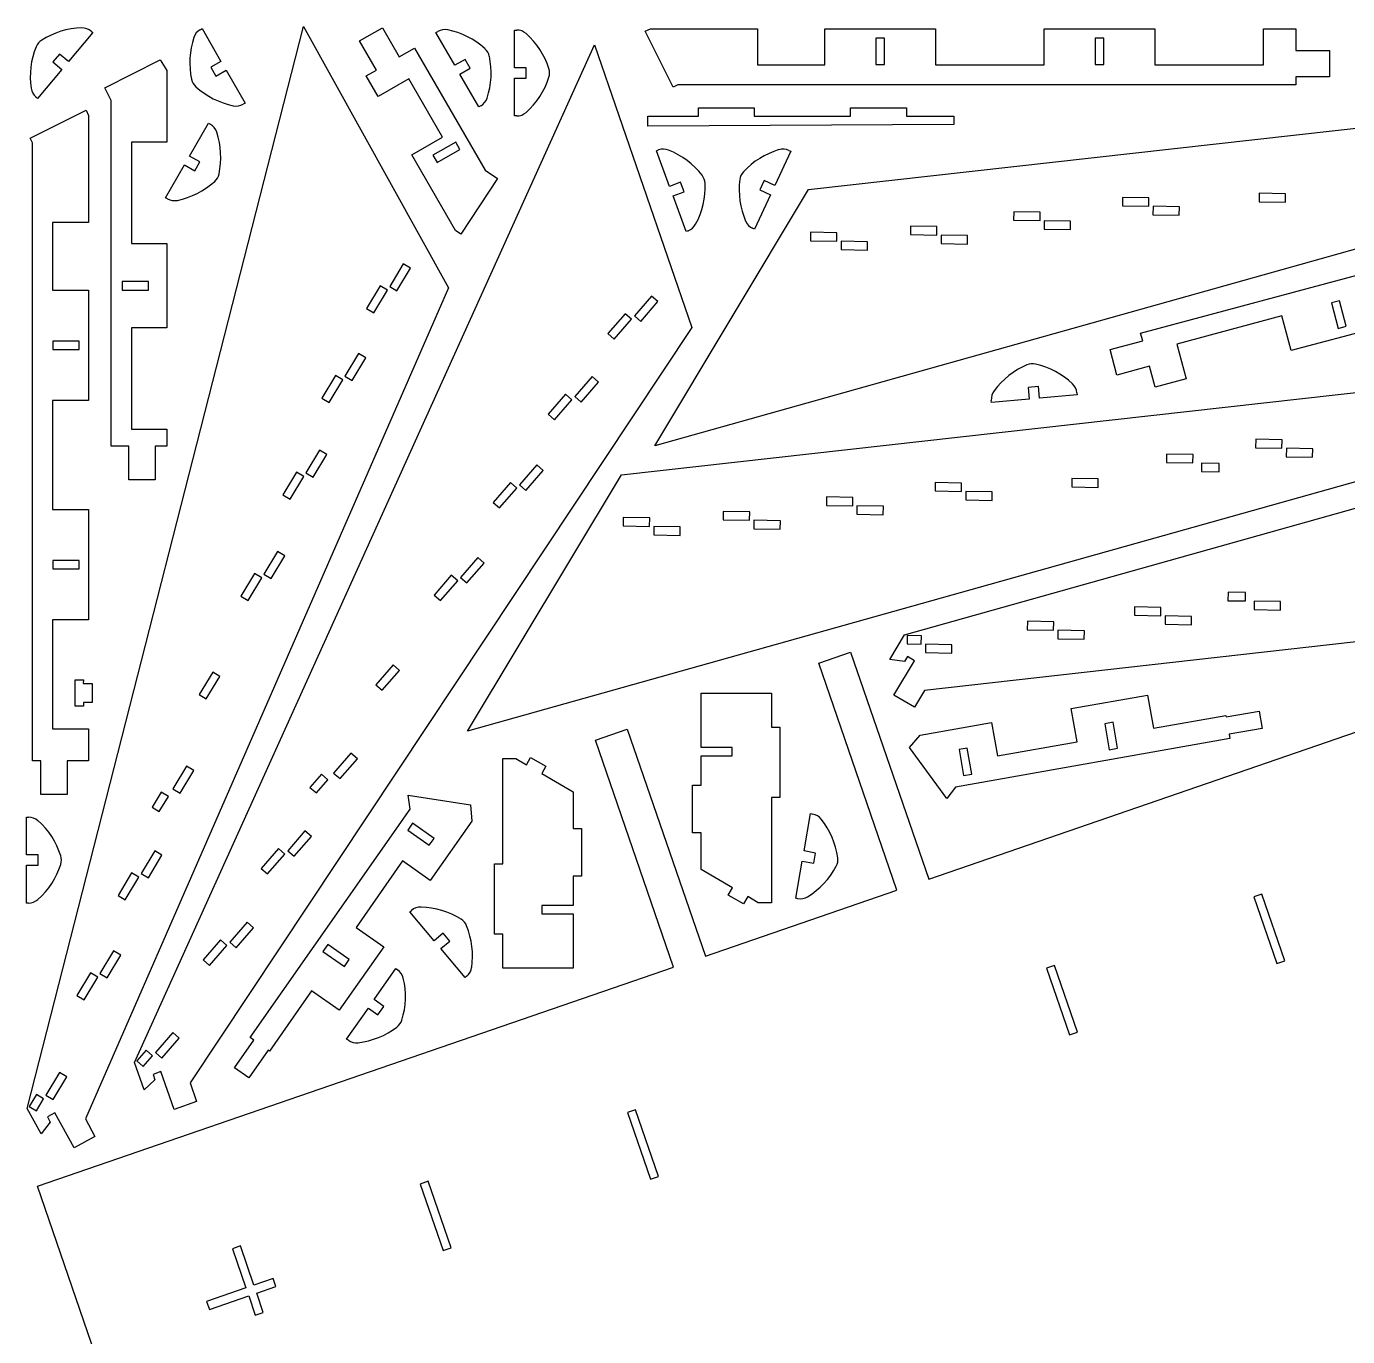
# Model space of a CAD drawing. Extents: x 12 to 2357, y -4 to 494.
# Drawn here: x 12 to 246.8, y 259.7 to 492.5 of the extents above; entities that cross this region are included whole.
import ezdxf

# ---------------------------------------------------------------- set-up
doc = ezdxf.new("R2010")
doc.units = 0
doc.layers.get('0').update_dxf_attribs({"linetype": 'CONTINUOUS'})

msp = doc.modelspace()

# ---------------------------------------------------------------- linework, layer by layer
for p, q in [((12.13, 300.21), (61.24, 492.47)), ((23.8, 491.38), (19.48, 486.23)), ((23.51, 491.63), (23.8, 491.38)), ((42.88, 491.89), (43.21, 492.08)), ((43.21, 492.08), (46.58, 486.26)), ((61.24, 492.47), (86.99, 446.01)), ((71.2, 489.9), (75.26, 492.25)), ((75.26, 492.25), (78.26, 487.05)), ((84.78, 491.4), (85.11, 491.59)), ((88.14, 485.57), (84.78, 491.4)), ((98.75, 491.83), (99.13, 491.83)), ((98.75, 485.11), (98.75, 491.83)), ((121.95, 491.62), (122.93, 492.03)), ((126.93, 481.66), (121.95, 491.62)), ((122.93, 492.03), (141.91, 492.03)), ((141.91, 492.03), (141.91, 485.64)), ((153.9, 492.03), (173.55, 492.03)), ((153.9, 485.64), (153.9, 492.03)), ((173.55, 492.03), (173.55, 485.64)), ((192.87, 492.03), (212.52, 492.03)), ((192.87, 485.64), (192.87, 492.03)), ((212.52, 492.03), (212.52, 485.64)), ((231.84, 492.03), (237.57, 492.03)), ((231.84, 485.64), (231.84, 492.03)), ((237.57, 492.03), (237.57, 488.2)), ((31.23, 308.39), (112.98, 489.2)), ((74.2, 484.71), (71.2, 489.9)), ((78.26, 487.05), (80.97, 488.61)), ((80.97, 488.61), (93.5, 466.91)), ((112.98, 489.2), (130.27, 438.98)), ((164.48, 490.38), (162.98, 490.38)), ((162.98, 490.38), (162.98, 485.69)), ((164.48, 485.69), (164.48, 490.38)), ((203.45, 490.38), (201.95, 490.38)), ((201.95, 490.38), (201.95, 485.69)), ((203.45, 485.69), (203.45, 490.38)), ((17.88, 487.57), (16.71, 486.18)), ((16.71, 486.18), (18.31, 484.84)), ((19.48, 486.23), (17.88, 487.57)), ((25.92, 481.56), (35.78, 486.53)), ((35.78, 486.53), (36.95, 484.62)), ((46.58, 486.26), (44.77, 485.21)), ((89.95, 486.62), (88.14, 485.57)), ((90.86, 485.05), (89.95, 486.62)), ((237.57, 488.2), (243.57, 488.2)), ((243.57, 488.2), (243.57, 483.52)), ((18.31, 484.84), (13.99, 479.69)), ((36.95, 484.62), (36.95, 471.88)), ((44.77, 485.21), (45.67, 483.64)), ((45.67, 483.64), (47.48, 484.69)), ((47.48, 484.69), (50.85, 478.86)), ((72.4, 483.67), (74.2, 484.71)), ((89.05, 484), (90.86, 485.05)), ((92.41, 478.17), (89.05, 484)), ((100.84, 485.11), (98.75, 485.11)), ((100.84, 483.29), (100.84, 485.11)), ((141.91, 485.64), (153.9, 485.64)), ((162.98, 485.69), (164.48, 485.69)), ((173.55, 485.64), (192.87, 485.64)), ((201.95, 485.69), (203.45, 485.69)), ((212.52, 485.64), (231.84, 485.64)), ((27.05, 479.31), (25.92, 481.56)), ((74.5, 480.03), (72.4, 483.67)), ((79.95, 483.18), (74.5, 480.03)), ((85.94, 472.8), (79.95, 483.18)), ((98.75, 483.29), (100.84, 483.29)), ((98.75, 476.57), (98.75, 483.29)), ((127.76, 482.08), (126.93, 481.66)), ((237.57, 482.08), (127.76, 482.08)), ((151.01, 463.48), (311.16, 481.43)), ((237.57, 483.52), (237.57, 482.08)), ((243.57, 483.52), (237.57, 483.52)), ((13.99, 479.69), (13.7, 479.93)), ((27.05, 417.92), (27.05, 479.31)), ((12.68, 472.62), (22.64, 477.6)), ((22.64, 477.6), (23.05, 476.62)), ((50.85, 478.86), (50.52, 478.67)), ((92.74, 478.36), (92.41, 478.17)), ((131.43, 478), (141.36, 478)), ((131.43, 476.5), (131.43, 478)), ((141.36, 478), (141.36, 476.5)), ((158.45, 478), (168.39, 478)), ((158.45, 476.5), (158.45, 478)), ((168.39, 478), (168.39, 476.5)), ((23.05, 476.62), (23.05, 457.64)), ((41, 469.44), (44.37, 475.27)), ((44.37, 475.27), (44.7, 475.08)), ((99.13, 476.57), (98.75, 476.57)), ((122.45, 476.5), (131.43, 476.5)), ((122.45, 474.78), (122.45, 476.5)), ((176.79, 475.05), (122.45, 474.78)), ((141.36, 476.5), (158.45, 476.5)), ((168.39, 476.5), (176.79, 476.5)), ((176.79, 476.5), (176.79, 475.05)), ((13.1, 471.79), (12.68, 472.62)), ((80.49, 469.65), (85.94, 472.8)), ((13.1, 361.98), (13.1, 471.79)), ((30.65, 471.88), (30.65, 453.89)), ((36.95, 471.88), (30.65, 471.88)), ((88.25, 456.21), (80.49, 469.65)), ((88.3, 471.91), (84.24, 469.57)), ((84.99, 468.27), (89.05, 470.62)), ((89.05, 470.62), (88.3, 471.91)), ((314.71, 471.55), (123.66, 417.95)), ((124, 470.38), (124.36, 470.52)), ((126.3, 464.06), (124, 470.38)), ((147.86, 470.28), (145.01, 464.19)), ((147.51, 470.44), (147.86, 470.28)), ((36.73, 462.04), (40.1, 467.87)), ((40.1, 467.87), (41.91, 466.82)), ((42.81, 468.4), (41, 469.44)), ((41.91, 466.82), (42.81, 468.4)), ((84.24, 469.57), (84.99, 468.27)), ((95.73, 465.44), (89.22, 455.57)), ((93.5, 466.91), (95.73, 465.44)), ((143.12, 465.07), (142.35, 463.42)), ((145.01, 464.19), (143.12, 465.07)), ((210.01, 438), (316.08, 466.42)), ((123.66, 417.95), (151.01, 463.48)), ((128.27, 464.78), (126.3, 464.06)), ((126.92, 462.36), (128.89, 463.07)), ((128.89, 463.07), (128.27, 464.78)), ((144.25, 462.54), (141.4, 456.44)), ((142.35, 463.42), (144.25, 462.54)), ((231.08, 462.82), (231.06, 461.32)), ((235.77, 462.73), (231.08, 462.82)), ((235.75, 461.23), (235.77, 462.73)), ((37.06, 461.85), (36.73, 462.04)), ((129.22, 456.04), (126.92, 462.36)), ((206.79, 462.1), (206.77, 460.6)), ((206.77, 460.6), (211.45, 460.52)), ((211.48, 462.02), (206.79, 462.1)), ((211.45, 460.52), (211.48, 462.02)), ((212.23, 460.51), (212.21, 459.01)), ((216.92, 460.43), (212.23, 460.51)), ((216.89, 458.93), (216.92, 460.43)), ((231.06, 461.32), (235.75, 461.23)), ((187.47, 459.55), (187.44, 458.05)), ((187.44, 458.05), (192.13, 457.97)), ((192.16, 459.47), (187.47, 459.55)), ((192.13, 457.97), (192.16, 459.47)), ((192.88, 457.96), (192.85, 456.46)), ((197.57, 457.87), (192.88, 457.96)), ((197.54, 456.37), (197.57, 457.87)), ((212.21, 459.01), (216.89, 458.93)), ((16.66, 457.64), (16.66, 445.64)), ((23.05, 457.64), (16.66, 457.64)), ((89.22, 455.57), (88.25, 456.21)), ((129.58, 456.17), (129.22, 456.04)), ((141.4, 456.44), (141.06, 456.6)), ((151.36, 455.9), (151.33, 454.4)), ((156.04, 455.82), (151.36, 455.9)), ((156.02, 454.32), (156.04, 455.82)), ((169.12, 456.98), (169.09, 455.48)), ((173.81, 456.9), (169.12, 456.98)), ((173.79, 455.4), (173.81, 456.9)), ((192.85, 456.46), (197.54, 456.37)), ((30.65, 453.89), (36.95, 453.89)), ((36.95, 453.89), (36.95, 438.9)), ((151.33, 454.4), (156.02, 454.32)), ((156.8, 454.31), (156.77, 452.81)), ((161.49, 454.22), (156.8, 454.31)), ((161.46, 452.72), (161.49, 454.22)), ((169.09, 455.48), (173.79, 455.4)), ((174.57, 455.39), (174.54, 453.89)), ((174.54, 453.89), (179.24, 453.8)), ((179.27, 455.3), (174.57, 455.39)), ((179.24, 453.8), (179.27, 455.3)), ((156.77, 452.81), (161.46, 452.72)), ((78.97, 450.28), (76.56, 446.26)), ((77.84, 445.49), (80.26, 449.51)), ((80.26, 449.51), (78.97, 450.28)), ((33.72, 447.14), (29.04, 447.14)), ((29.04, 447.14), (29.04, 445.64)), ((33.72, 445.64), (33.72, 447.14)), ((74.87, 446.36), (72.46, 442.35)), ((76.16, 445.59), (74.87, 446.36)), ((76.56, 446.26), (77.84, 445.49)), ((16.66, 445.64), (23.05, 445.64)), ((86.99, 446.01), (22.47, 298.35)), ((23.05, 445.64), (23.05, 426)), ((29.04, 445.64), (33.72, 445.64)), ((73.74, 441.57), (76.16, 445.59)), ((123.11, 444.57), (120.04, 441.03)), ((124.24, 443.58), (123.11, 444.57)), ((72.46, 442.35), (73.74, 441.57)), ((118.39, 441.43), (115.32, 437.89)), ((119.52, 440.44), (118.39, 441.43)), ((121.17, 440.05), (124.24, 443.58)), ((245.36, 443.73), (243.91, 443.34)), ((243.91, 443.34), (245.12, 438.81)), ((246.57, 439.2), (245.36, 443.73)), ((116.45, 436.9), (119.52, 440.44)), ((120.04, 441.03), (121.17, 440.05)), ((235.13, 441.04), (216.47, 436.04)), ((236.79, 434.87), (235.13, 441.04)), ((255.76, 439.95), (236.79, 434.87)), ((245.12, 438.81), (246.57, 439.2)), ((30.65, 438.9), (30.65, 420.91)), ((36.95, 438.9), (30.65, 438.9)), ((130.27, 438.98), (41.08, 304.76)), ((115.32, 437.89), (116.45, 436.9)), ((168.07, 384.4), (359.13, 438)), ((210.39, 436.61), (210.01, 438)), ((16.71, 436.57), (16.71, 435.07)), ((21.4, 436.57), (16.71, 436.57)), ((16.71, 435.07), (21.4, 435.07)), ((21.4, 435.07), (21.4, 436.57)), ((204.59, 435.06), (210.39, 436.61)), ((205.8, 430.53), (204.59, 435.06)), ((216.47, 436.04), (218.12, 429.86)), ((71.03, 434.36), (68.61, 430.33)), ((69.89, 429.56), (72.32, 433.59)), ((72.32, 433.59), (71.03, 434.36)), ((211.6, 432.08), (205.8, 430.53)), ((212.59, 428.38), (211.6, 432.08)), ((66.92, 430.43), (64.5, 426.4)), ((68.21, 429.66), (66.92, 430.43)), ((68.61, 430.33), (69.89, 429.56)), ((112.53, 430.27), (109.44, 426.72)), ((113.66, 429.29), (112.53, 430.27)), ((117.74, 412.81), (277.88, 430.76)), ((218.12, 429.86), (212.59, 428.38)), ((65.79, 425.63), (68.21, 429.66)), ((110.57, 425.74), (113.66, 429.29)), ((191.84, 428.48), (190.03, 428.32)), ((190.03, 428.32), (190.21, 426.24)), ((192.02, 426.4), (191.84, 428.48)), ((198.69, 427.37), (198.72, 426.99)), ((16.66, 426), (16.66, 406.67)), ((23.05, 426), (16.66, 426)), ((64.5, 426.4), (65.79, 425.63)), ((107.8, 427.12), (104.71, 423.57)), ((105.85, 422.59), (108.93, 426.13)), ((108.93, 426.13), (107.8, 427.12)), ((109.44, 426.72), (110.57, 425.74)), ((183.51, 425.66), (183.48, 426.03)), ((190.21, 426.24), (183.51, 425.66)), ((198.72, 426.99), (192.02, 426.4)), ((104.71, 423.57), (105.85, 422.59)), ((30.65, 420.91), (36.95, 420.91)), ((36.95, 420.91), (36.95, 417.92)), ((281.43, 420.88), (90.38, 367.28)), ((230.47, 419.11), (230.44, 417.61)), ((235.16, 419.03), (230.47, 419.11)), ((235.13, 417.53), (235.16, 419.03)), ((30.18, 417.92), (27.05, 417.92)), ((30.18, 411.92), (30.18, 417.92)), ((34.87, 417.92), (34.87, 411.92)), ((36.95, 417.92), (34.87, 417.92)), ((64.08, 417.18), (61.66, 413.16)), ((62.95, 412.39), (65.36, 416.41)), ((65.36, 416.41), (64.08, 417.18)), ((214.64, 416.5), (214.61, 415)), ((219.33, 416.42), (214.64, 416.5)), ((219.3, 414.92), (219.33, 416.42)), ((230.44, 417.61), (235.13, 417.53)), ((235.91, 417.52), (235.89, 416.02)), ((235.89, 416.02), (240.57, 415.94)), ((240.6, 417.44), (235.91, 417.52)), ((240.57, 415.94), (240.6, 417.44)), ((59.99, 413.29), (57.58, 409.27)), ((61.28, 412.52), (59.99, 413.29)), ((102.7, 414.56), (99.62, 411.02)), ((100.75, 410.04), (103.83, 413.57)), ((103.83, 413.57), (102.7, 414.56)), ((214.61, 415), (219.3, 414.92)), ((220.86, 414.89), (220.84, 413.39)), ((220.84, 413.39), (223.96, 413.34)), ((223.99, 414.83), (220.86, 414.89)), ((223.96, 413.34), (223.99, 414.83)), ((34.87, 411.92), (30.18, 411.92)), ((58.86, 408.5), (61.28, 412.52)), ((61.66, 413.16), (62.95, 412.39)), ((90.38, 367.28), (117.74, 412.81)), ((98, 411.44), (94.92, 407.9)), ((99.13, 410.45), (98, 411.44)), ((99.62, 411.02), (100.75, 410.04)), ((173.51, 411.43), (173.49, 409.94)), ((178.2, 411.35), (173.51, 411.43)), ((178.18, 409.85), (178.2, 411.35)), ((197.81, 412.15), (197.78, 410.65)), ((202.49, 412.07), (197.81, 412.15)), ((202.47, 410.57), (202.49, 412.07)), ((57.58, 409.27), (58.86, 408.5)), ((96.05, 406.92), (99.13, 410.45)), ((154.19, 408.88), (154.17, 407.38)), ((158.88, 408.8), (154.19, 408.88)), ((158.85, 407.3), (158.88, 408.8)), ((173.49, 409.94), (178.18, 409.85)), ((178.96, 409.84), (178.93, 408.34)), ((183.64, 409.76), (178.96, 409.84)), ((183.62, 408.26), (183.64, 409.76)), ((197.78, 410.65), (202.47, 410.57)), ((16.66, 406.67), (23.05, 406.67)), ((23.05, 406.67), (23.05, 387.03)), ((94.92, 407.9), (96.05, 406.92)), ((135.84, 406.31), (135.81, 404.81)), ((140.54, 406.23), (135.84, 406.31)), ((140.51, 404.73), (140.54, 406.23)), ((154.17, 407.38), (158.85, 407.3)), ((159.6, 407.29), (159.58, 405.79)), ((164.29, 407.21), (159.6, 407.29)), ((164.26, 405.71), (164.29, 407.21)), ((178.93, 408.34), (183.62, 408.26)), ((118.08, 405.23), (118.05, 403.73)), ((122.77, 405.15), (118.08, 405.23)), ((122.74, 403.65), (122.77, 405.15)), ((135.81, 404.81), (140.51, 404.73)), ((141.29, 404.72), (141.27, 403.22)), ((145.99, 404.63), (141.29, 404.72)), ((145.97, 403.13), (145.99, 404.63)), ((159.58, 405.79), (164.26, 405.71)), ((118.05, 403.73), (122.74, 403.65)), ((123.52, 403.64), (123.5, 402.14)), ((123.5, 402.14), (128.18, 402.05)), ((128.21, 403.55), (123.52, 403.64)), ((128.18, 402.05), (128.21, 403.55)), ((141.27, 403.22), (145.97, 403.13)), ((56.63, 399.17), (54.21, 395.15)), ((57.91, 398.4), (56.63, 399.17)), ((16.71, 397.6), (16.71, 396.1)), ((21.4, 397.6), (16.71, 397.6)), ((21.4, 396.1), (21.4, 397.6)), ((55.5, 394.38), (57.91, 398.4)), ((92.23, 398.12), (89.16, 394.58)), ((90.29, 393.59), (93.36, 397.13)), ((93.36, 397.13), (92.23, 398.12)), ((16.71, 396.1), (21.4, 396.1)), ((52.53, 395.25), (50.11, 391.24)), ((51.4, 390.46), (53.81, 394.48)), ((53.81, 394.48), (52.53, 395.25)), ((54.21, 395.15), (55.5, 394.38)), ((87.51, 394.97), (84.44, 391.43)), ((88.64, 393.99), (87.51, 394.97)), ((89.16, 394.58), (90.29, 393.59)), ((85.57, 390.45), (88.64, 393.99)), ((331.77, 392.47), (171.62, 374.51)), ((50.11, 391.24), (51.4, 390.46)), ((84.44, 391.43), (85.57, 390.45)), ((225.55, 391.94), (225.52, 390.44)), ((225.52, 390.44), (228.64, 390.39)), ((228.67, 391.89), (225.55, 391.94)), ((228.64, 390.39), (228.67, 391.89)), ((230.21, 390.36), (230.18, 388.86)), ((234.89, 390.28), (230.21, 390.36)), ((234.87, 388.78), (234.89, 390.28)), ((208.93, 389.34), (208.91, 387.84)), ((208.91, 387.84), (213.59, 387.76)), ((213.62, 389.26), (208.93, 389.34)), ((213.59, 387.76), (213.62, 389.26)), ((214.38, 387.74), (214.35, 386.25)), ((219.06, 387.66), (214.38, 387.74)), ((219.04, 386.16), (219.06, 387.66)), ((230.18, 388.86), (234.87, 388.78)), ((16.66, 387.03), (16.66, 367.7)), ((23.05, 387.03), (16.66, 387.03)), ((189.88, 386.78), (189.85, 385.28)), ((189.85, 385.28), (194.54, 385.2)), ((194.57, 386.7), (189.88, 386.78)), ((194.54, 385.2), (194.57, 386.7)), ((195.32, 385.19), (195.29, 383.69)), ((200.01, 385.11), (195.32, 385.19)), ((199.98, 383.61), (200.01, 385.11)), ((214.35, 386.25), (219.04, 386.16)), ((165.42, 379.98), (168.07, 384.4)), ((168.54, 384.26), (168.52, 382.76)), ((168.52, 382.76), (171.03, 382.72)), ((171.05, 384.22), (168.54, 384.26)), ((171.03, 382.72), (171.05, 384.22)), ((195.29, 383.69), (199.98, 383.61)), ((152.8, 379.33), (158.47, 381.28)), ((158.47, 381.28), (172.36, 340.95)), ((168.56, 380.54), (168.02, 379.64)), ((169.84, 379.77), (168.56, 380.54)), ((171.81, 382.71), (171.78, 381.21)), ((171.78, 381.21), (176.47, 381.13)), ((176.49, 382.62), (171.81, 382.71)), ((176.47, 381.13), (176.49, 382.62)), ((77.16, 379.05), (74.09, 375.51)), ((75.22, 374.53), (78.29, 378.06)), ((78.29, 378.06), (77.16, 379.05)), ((166.69, 339), (152.8, 379.33)), ((168.02, 379.64), (165.42, 379.98)), ((166.18, 373.68), (169.84, 379.77)), ((172.36, 340.95), (285.41, 379.88)), ((20.66, 376.39), (22.16, 376.39)), ((20.66, 371.7), (20.66, 376.39)), ((22.16, 376.39), (22.11, 375.73)), ((22.11, 375.73), (23.66, 375.73)), ((23.66, 375.73), (23.66, 372.37)), ((45.1, 377.77), (42.68, 373.76)), ((43.97, 372.98), (46.38, 377)), ((46.38, 377), (45.1, 377.77)), ((42.68, 373.76), (43.97, 372.98)), ((74.09, 375.51), (75.22, 374.53)), ((131.89, 373.99), (144.39, 373.99)), ((131.89, 364.37), (131.89, 373.99)), ((144.39, 373.99), (144.39, 367.98)), ((169.81, 371.5), (166.18, 373.68)), ((171.62, 374.51), (169.81, 371.5)), ((197.68, 371.28), (211.26, 373.68)), ((211.26, 373.68), (212.3, 367.77)), ((22.16, 371.7), (20.66, 371.7)), ((22.16, 372.37), (22.16, 371.7)), ((23.66, 372.37), (22.16, 372.37)), ((198.72, 365.38), (197.68, 371.28)), ((170.83, 366.55), (183.51, 368.78)), ((183.51, 368.78), (184.55, 362.88)), ((205.11, 368.83), (203.64, 368.57)), ((205.93, 364.21), (205.11, 368.83)), ((212.3, 367.77), (225.14, 370.04)), ((225.14, 370.04), (225.19, 369.78)), ((225.19, 369.78), (231.1, 370.82)), ((231.1, 370.82), (231.64, 367.74)), ((16.66, 367.7), (23.05, 367.7)), ((23.05, 367.7), (23.05, 361.98)), ((113.12, 365.67), (118.78, 367.62)), ((118.78, 367.62), (132.67, 327.28)), ((144.39, 367.98), (145.89, 367.98)), ((145.89, 367.98), (145.89, 355.48)), ((168.94, 364.34), (170.83, 366.55)), ((203.64, 368.57), (204.45, 363.95)), ((231.64, 367.74), (225.73, 366.7)), ((225.73, 366.7), (225.87, 365.93)), ((127, 325.33), (113.12, 365.67)), ((137.45, 364.37), (131.89, 364.37)), ((137.45, 362.87), (137.45, 364.37)), ((175.59, 355.32), (168.94, 364.34)), ((225.87, 365.93), (177.1, 357.33)), ((179.21, 364.26), (177.74, 364)), ((177.74, 364), (178.55, 359.38)), ((180.03, 359.64), (179.21, 364.26)), ((184.55, 362.88), (198.72, 365.38)), ((204.45, 363.95), (205.93, 364.21)), ((14.54, 361.98), (13.1, 361.98)), ((14.54, 355.98), (14.54, 361.98)), ((19.22, 361.98), (19.22, 355.98)), ((23.05, 361.98), (19.22, 361.98)), ((69.68, 363.36), (66.6, 359.82)), ((67.73, 358.84), (70.81, 362.37)), ((70.81, 362.37), (69.68, 363.36)), ((96.66, 362.38), (98.99, 362.38)), ((96.66, 343.68), (96.66, 362.38)), ((98.99, 362.38), (100.86, 361.3)), ((100.86, 361.3), (101.61, 362.59)), ((101.61, 362.59), (104.32, 361.03)), ((131.89, 362.87), (137.45, 362.87)), ((131.89, 357.64), (131.89, 362.87)), ((40.45, 361.02), (38.04, 357)), ((39.32, 356.23), (41.74, 360.25)), ((41.74, 360.25), (40.45, 361.02)), ((64.44, 359.63), (62.39, 357.27)), ((65.58, 358.64), (64.44, 359.63)), ((66.6, 359.82), (67.73, 358.84)), ((104.32, 361.03), (103.57, 359.73)), ((103.57, 359.73), (109.16, 356.5)), ((178.55, 359.38), (180.03, 359.64)), ((38.04, 357), (39.32, 356.23)), ((62.39, 357.27), (63.53, 356.28)), ((63.53, 356.28), (65.58, 358.64)), ((130.39, 357.64), (131.89, 357.64)), ((130.39, 349.17), (130.39, 357.64)), ((177.1, 357.33), (175.59, 355.32)), ((19.22, 355.98), (14.54, 355.98)), ((35.95, 356.44), (34.34, 353.76)), ((35.62, 352.99), (37.23, 355.67)), ((37.23, 355.67), (35.95, 356.44)), ((80.2, 353.38), (79.84, 355.87)), ((79.84, 355.87), (90.93, 354.19)), ((109.16, 356.5), (109.16, 349.99)), ((144.39, 355.48), (144.39, 336.78)), ((145.89, 355.48), (144.39, 355.48)), ((34.34, 353.76), (35.62, 352.99)), ((51.79, 312.82), (80.2, 353.38)), ((90.93, 354.19), (91.15, 351.29)), ((150.19, 345.97), (151.36, 352.6)), ((151.36, 352.6), (151.74, 352.53)), ((12, 351.99), (12.38, 351.99)), ((12, 345.27), (12, 351.99)), ((80.62, 350.9), (79.76, 349.67)), ((84.46, 348.21), (80.62, 350.9)), ((91.15, 351.29), (83.76, 340.75)), ((109.16, 349.99), (110.66, 349.99)), ((110.66, 349.99), (110.66, 341.52)), ((61.5, 349.55), (58.43, 346.01)), ((59.56, 345.03), (62.64, 348.57)), ((62.64, 348.57), (61.5, 349.55)), ((79.76, 349.67), (83.6, 346.98)), ((83.6, 346.98), (84.46, 348.21)), ((131.89, 349.17), (130.39, 349.17)), ((131.89, 342.66), (131.89, 349.17)), ((14.09, 345.27), (12, 345.27)), ((14.09, 343.45), (14.09, 345.27)), ((34.8, 346.01), (32.39, 341.99)), ((33.67, 341.22), (36.09, 345.23)), ((36.09, 345.23), (34.8, 346.01)), ((56.78, 346.41), (53.71, 342.87)), ((54.84, 341.89), (57.92, 345.42)), ((57.92, 345.42), (56.78, 346.41)), ((58.43, 346.01), (59.56, 345.03)), ((152.25, 345.61), (150.19, 345.97)), ((151.94, 343.82), (152.25, 345.61)), ((12, 343.45), (14.09, 343.45)), ((12, 336.72), (12, 343.45)), ((53.71, 342.87), (54.84, 341.89)), ((78.85, 344.19), (70.6, 332.4)), ((83.76, 340.75), (78.85, 344.19)), ((95.16, 331.18), (95.16, 343.68)), ((95.16, 343.68), (96.66, 343.68)), ((148.71, 337.56), (149.88, 344.18)), ((149.88, 344.18), (151.94, 343.82)), ((30.7, 342.09), (28.28, 338.07)), ((29.57, 337.3), (31.98, 341.32)), ((31.98, 341.32), (30.7, 342.09)), ((32.39, 341.99), (33.67, 341.22)), ((109.16, 341.52), (109.16, 336.29)), ((110.66, 341.52), (109.16, 341.52)), ((137.49, 339.43), (131.89, 342.66)), ((132.67, 327.28), (166.69, 339)), ((136.74, 338.13), (137.49, 339.43)), ((139.44, 336.57), (136.74, 338.13)), ((231.55, 338.3), (230.13, 337.81)), ((235.62, 326.48), (231.55, 338.3)), ((12.38, 336.72), (12, 336.72)), ((28.28, 338.07), (29.57, 337.3)), ((103.61, 336.29), (103.61, 334.79)), ((109.16, 336.29), (103.61, 336.29)), ((140.19, 337.86), (139.44, 336.57)), ((142.07, 336.78), (140.19, 337.86)), ((144.39, 336.78), (142.07, 336.78)), ((149.08, 337.49), (148.71, 337.56)), ((230.13, 337.81), (234.2, 325.99)), ((80.15, 335.16), (80.45, 335.41)), ((84.48, 330.01), (80.15, 335.16)), ((103.61, 334.79), (109.16, 334.79)), ((109.16, 334.79), (109.16, 325.17)), ((51.22, 333.31), (48.14, 329.77)), ((49.27, 328.79), (52.35, 332.33)), ((52.35, 332.33), (51.22, 333.31)), ((70.6, 332.4), (75.51, 328.96)), ((86.08, 331.36), (84.48, 330.01)), ((87.25, 329.97), (86.08, 331.36)), ((96.66, 331.18), (95.16, 331.18)), ((96.66, 325.17), (96.66, 331.18)), ((46.5, 330.17), (43.42, 326.63)), ((44.55, 325.64), (47.63, 329.18)), ((47.63, 329.18), (46.5, 330.17)), ((48.14, 329.77), (49.27, 328.79)), ((65.54, 329.36), (64.68, 328.13)), ((69.38, 326.67), (65.54, 329.36)), ((75.51, 328.96), (67.6, 317.67)), ((85.65, 328.62), (87.25, 329.97)), ((27.49, 328.22), (25.07, 324.21)), ((26.36, 323.43), (28.77, 327.45)), ((28.77, 327.45), (27.49, 328.22)), ((43.42, 326.63), (44.55, 325.64)), ((64.68, 328.13), (68.52, 325.44)), ((68.52, 325.44), (69.38, 326.67)), ((89.97, 323.47), (85.65, 328.62)), ((234.2, 325.99), (235.62, 326.48)), ((13.95, 286.4), (127, 325.33)), ((23.39, 324.31), (20.97, 320.29)), ((24.67, 323.54), (23.39, 324.31)), ((25.07, 324.21), (26.36, 323.43)), ((73.81, 319.56), (77.67, 325.07)), ((77.67, 325.07), (77.98, 324.85)), ((109.16, 325.17), (96.66, 325.17)), ((194.7, 325.61), (193.28, 325.12)), ((193.28, 325.12), (197.35, 313.31)), ((198.77, 313.79), (194.7, 325.61)), ((22.26, 319.52), (24.67, 323.54)), ((90.26, 323.71), (89.97, 323.47)), ((20.97, 320.29), (22.26, 319.52)), ((62.69, 321.11), (55.21, 310.42)), ((67.6, 317.67), (62.69, 321.11)), ((75.52, 318.36), (73.81, 319.56)), ((68.91, 312.56), (72.77, 318.07)), ((72.77, 318.07), (74.48, 316.87)), ((74.48, 316.87), (75.52, 318.36)), ((38, 313.7), (34.93, 310.17)), ((36.06, 309.18), (39.13, 312.72)), ((39.13, 312.72), (38, 313.7)), ((48.99, 307.45), (52.43, 312.37)), ((52.43, 312.37), (51.79, 312.82)), ((69.22, 312.34), (68.91, 312.56)), ((197.35, 313.31), (198.77, 313.79)), ((33.28, 310.56), (31.63, 308.67)), ((34.41, 309.58), (33.28, 310.56)), ((34.93, 310.17), (36.06, 309.18)), ((54.99, 310.58), (51.55, 305.66)), ((55.21, 310.42), (54.99, 310.58)), ((32.91, 303.52), (31.23, 308.39)), ((31.63, 308.67), (32.77, 307.68)), ((32.77, 307.68), (34.41, 309.58)), ((17.88, 306.62), (15.47, 302.6)), ((16.75, 301.83), (19.17, 305.85)), ((19.17, 305.85), (17.88, 306.62)), ((34.84, 305.29), (32.91, 303.52)), ((35.91, 306.77), (34.5, 306.28)), ((34.5, 306.28), (34.84, 305.29)), ((38.23, 300.05), (35.91, 306.77)), ((51.55, 305.66), (48.99, 307.45)), ((41.08, 304.76), (42.23, 301.43)), ((13.78, 302.71), (12.48, 300.56)), ((12.48, 300.56), (13.77, 299.78)), ((13.77, 299.78), (15.06, 301.93)), ((15.06, 301.93), (13.78, 302.71)), ((15.47, 302.6), (16.75, 301.83)), ((42.23, 301.43), (38.23, 300.05)), ((14.63, 295.71), (12.13, 300.21)), ((17.03, 299.43), (15.72, 298.71)), ((15.72, 298.71), (16.22, 297.79)), ((20.47, 293.22), (17.03, 299.43)), ((22.47, 298.35), (24.17, 295.27)), ((120.25, 299.98), (118.84, 299.49)), ((118.84, 299.49), (122.91, 287.67)), ((124.32, 288.16), (120.25, 299.98)), ((16.22, 297.79), (14.63, 295.71)), ((24.17, 295.27), (20.47, 293.22)), ((83.41, 287.29), (81.99, 286.8)), ((81.99, 286.8), (86.06, 274.98)), ((87.48, 275.47), (83.41, 287.29)), ((122.91, 287.67), (124.32, 288.16)), ((52.88, 173.35), (13.95, 286.4)), ((50.03, 275.8), (48.61, 275.31)), ((48.61, 275.31), (51.01, 268.33)), ((52.43, 268.82), (50.03, 275.8)), ((86.06, 274.98), (87.48, 275.47)), ((51.01, 268.33), (44.03, 265.92)), ((55.85, 269.99), (52.43, 268.82)), ((52.92, 267.4), (56.34, 268.58)), ((56.34, 268.58), (55.85, 269.99)), ((44.03, 265.92), (44.52, 264.51)), ((44.52, 264.51), (51.5, 266.91)), ((51.5, 266.91), (52.68, 263.49)), ((54.1, 263.98), (52.92, 267.4)), ((52.68, 263.49), (54.1, 263.98))]:
    msp.add_line(p, q)
for centre, radius, start, end in [((22.26, 478), 14.22, 91.7344, 122.0608), ((21.9, 489.71), 2.5, 50.0003, 91.7345), ((44.13, 489.73), 2.5, 120.0002, 161.7346), ((86.36, 489.42), 2.5, 78.2655, 120), ((83.98, 477.95), 14.22, 47.9391, 78.2655), ((99.13, 489.33), 2.5, 48.2656, 90), ((91.33, 480.59), 14.22, 17.9392, 48.2655), ((26.9, 483.53), 14.22, 157.9391, 188.2655), ((16.04, 487.93), 2.5, 122.0609, 157.9391), ((55.26, 486.06), 14.22, 161.7344, 192.0608), ((91.82, 486.65), 2.5, 12.061, 47.9392), ((80.37, 484.2), 14.22, 341.7344, 12.0608), ((102.48, 484.2), 2.5, 342.061, 17.9394), ((15.3, 481.85), 2.5, 188.2655, 230), ((43.8, 483.61), 2.5, 192.0612, 227.9392), ((51.65, 492.31), 14.22, 227.9391, 258.2655), ((91.33, 487.81), 14.22, 311.7344, 342.0608), ((91.49, 480.53), 2.5, 300.0002, 341.7346), ((49.27, 480.83), 2.5, 258.2655, 300), ((99.13, 479.07), 2.5, 270.0002, 311.7347), ((43.45, 472.91), 2.5, 18.2654, 60), ((32.32, 469.24), 14.22, 347.9392, 18.2655), ((125.21, 468.17), 2.5, 68.2657, 110), ((120.87, 457.28), 14.22, 37.9392, 68.2655), ((149.83, 456.96), 14.22, 106.7344, 137.0608), ((146.46, 468.18), 2.5, 65.0001, 106.7345), ((35.93, 475.49), 14.22, 281.7344, 312.0608), ((43.78, 466.79), 2.5, 312.0611, 347.9393), ((130.11, 464.49), 2.5, 2.061, 37.9391), ((152.88, 463.5), 14.22, 172.9391, 203.2655), ((141.25, 464.94), 2.5, 137.0612, 172.9393), ((118.41, 464.06), 14.22, 331.7344, 2.0608), ((38.31, 464.02), 2.5, 240.0003, 281.7347), ((142.12, 458.87), 2.5, 203.2655, 245.0001), ((128.73, 458.52), 2.5, 290.0002, 331.7346), ((195.36, 419.24), 14.22, 112.9391, 143.2655), ((190.79, 430.03), 2.5, 77.0609, 112.9391), ((188.17, 418.62), 14.22, 46.7343, 77.0607), ((185.97, 426.25), 2.5, 143.2657, 185), ((196.2, 427.15), 2.5, 5.0005, 46.7346), ((151.3, 350.07), 2.5, 38.2656, 80), ((12.38, 349.49), 2.5, 48.2656, 90), ((4.58, 340.75), 14.22, 17.9391, 48.2655), ((142.1, 342.81), 14.22, 7.9392, 38.2655), ((4.58, 347.97), 14.22, 311.7344, 342.0608), ((15.73, 344.36), 2.5, 342.061, 17.9392), ((143.36, 349.92), 14.22, 301.7344, 332.0607), ((153.71, 344.43), 2.5, 332.061, 7.9393), ((12.38, 339.22), 2.5, 270.0002, 311.7346), ((82.05, 333.49), 2.5, 88.2655, 129.9997), ((81.7, 321.78), 14.22, 57.9391, 88.2656), ((149.52, 339.96), 2.5, 260.0002, 301.7348), ((87.92, 331.71), 2.5, 22.0611, 57.9391), ((77.06, 327.31), 14.22, 351.7343, 22.0608), ((76.54, 322.8), 2.5, 13.2658, 54.9998), ((88.65, 325.63), 2.5, 310.0004, 351.7345), ((65.14, 320.11), 14.22, 342.9391, 13.2655), ((69.28, 326.02), 14.22, 276.7344, 307.0608), ((76.34, 316.67), 2.5, 307.061, 342.9394), ((70.65, 314.39), 2.5, 235.0003, 276.7345)]:
    msp.add_arc(centre, radius, start, end)

doc.saveas('drawing.dxf')
